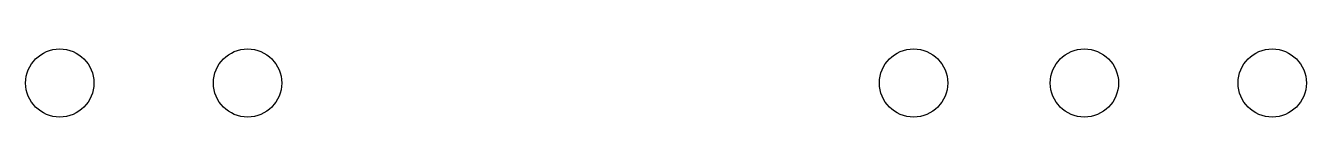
# Model space of a CAD drawing. Extents: x -0.18 to 2.18, y -0.18 to 2.58.
# Drawn here: x 0.7795 to 1.0748, y 1.4882 to 1.5039 of the extents above; entities that cross this region are included whole.
import ezdxf

# ---------------------------------------------------------------- set-up
doc = ezdxf.new("R2010")
doc.units = 0
doc.header["$MEASUREMENT"] = 0
doc.layers.add('BLACK', color=7, linetype='CONTINUOUS')

msp = doc.modelspace()

# ---------------------------------------------------------------- linework, layer by layer
at = {"layer": 'BLACK'}
for centre in [(0.787402, 1.49606), (0.830709, 1.49606), (0.984252, 1.49606), (1.02362, 1.49606), (1.06693, 1.49606)]:
    msp.add_circle(centre, 0.007874, dxfattribs=at)

doc.saveas('drawing.dxf')
